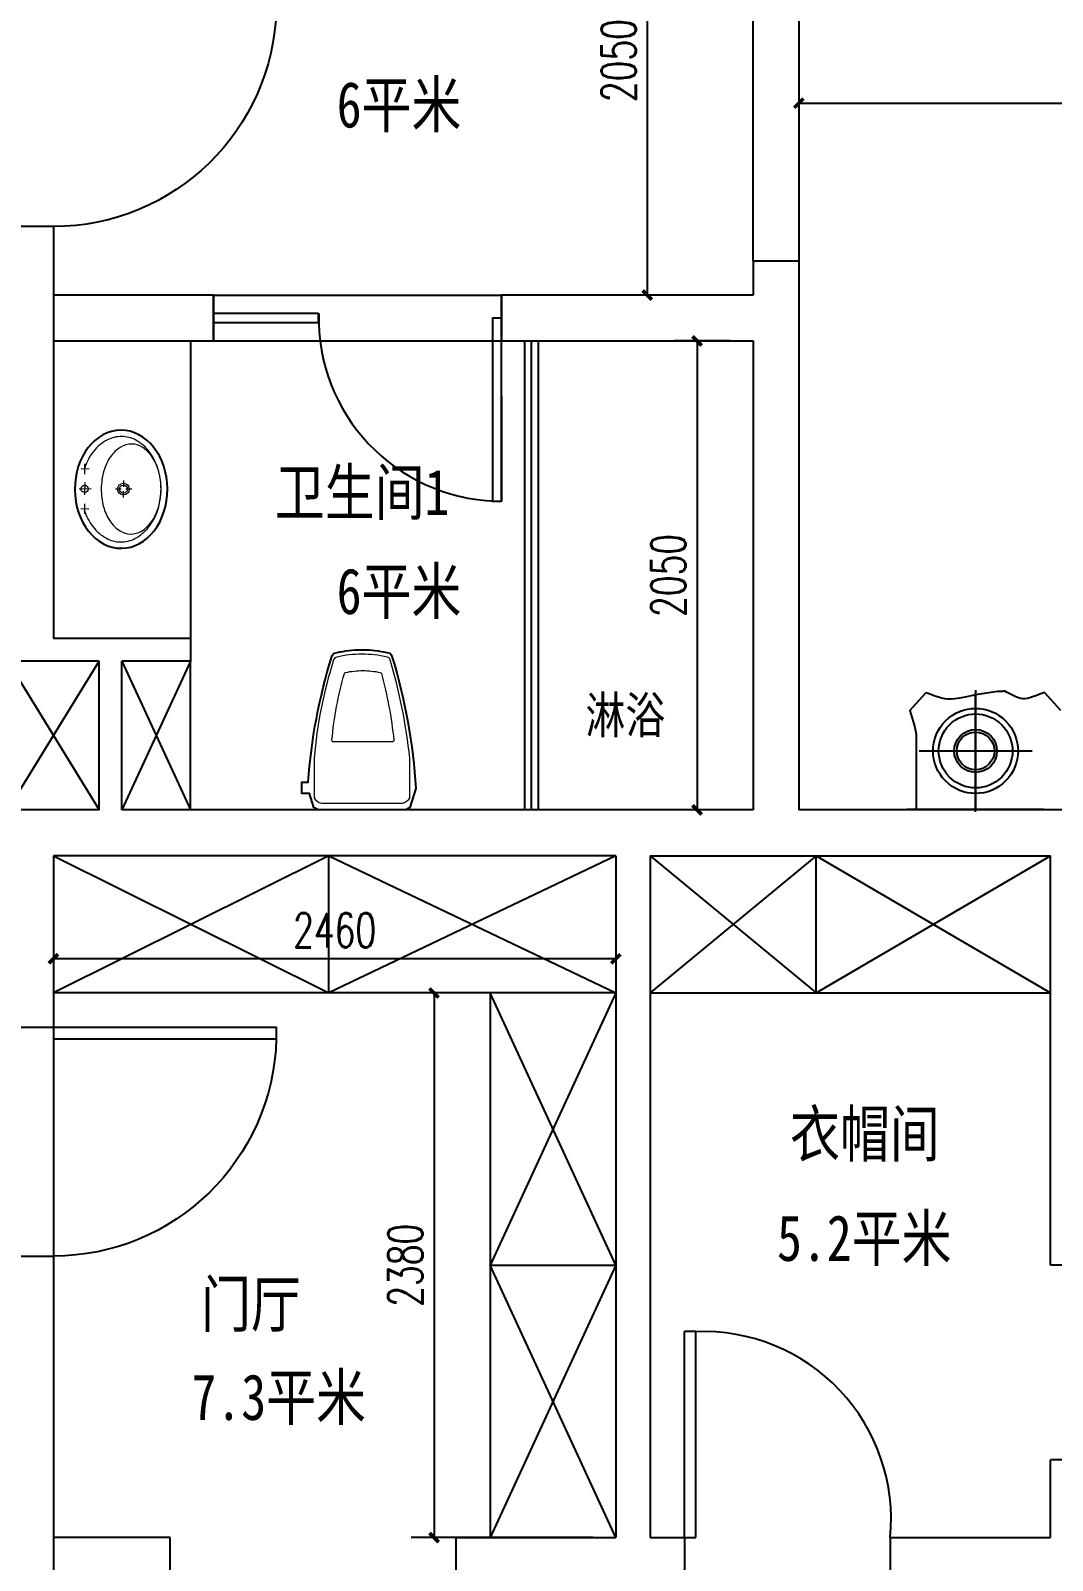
# Model space of a CAD drawing. Header units: millimetres. Extents: x 561810 to 956823, y -438984 to -391712.
# Drawn here: x 589790 to 594259, y -409833 to -403147 of the extents above; entities that cross this region are included whole.
import ezdxf

# ---------------------------------------------------------------- set-up
doc = ezdxf.new("R2010")
doc.units = ezdxf.units.MM
doc.header["$LTSCALE"] = 10
doc.header["$MEASUREMENT"] = 0
doc.layers.get('0').update_dxf_attribs({"linetype": 'CONTINUOUS'})
doc.layers.get('DEFPOINTS').update_dxf_attribs({"color": 1, "linetype": 'CONTINUOUS'})
for name, color, linetype in [('PUB_DIM', 3, 'CONTINUOUS'), ('WALL', 7, 'CONTINUOUS'), ('WINDOW', 4, 'CONTINUOUS'), ('填充', 8, 'CONTINUOUS'), ('墙', 7, 'CONTINUOUS')]:
    doc.layers.add(name, color=color, linetype=linetype)
doc.layers.add('家居内线', color=251, linetype='CONTINUOUS', lineweight=13)
doc.layers.add('细线', color=250, linetype='CONTINUOUS', lineweight=5)
doc.styles.add('12', font='', dxfattribs={"width": 0.8})
doc.styles.add('_TCH_DIM_T3', font='SIMPLEX', dxfattribs={"width": 0.705882, "bigfont": 'GBCBIG'})
doc.styles.get('12').set_extended_font_data('SimSun')
doc.dimstyles.new('_TCH_ARCH&&100', dxfattribs={"dimtxt": 297.5, "dimasz": 100, "dimexe": 250, "dimexo": 300, "dimgap": 126.25, "dimtad": 1, "dimdec": 0, "dimzin": 0, "dimdsep": 46, "dimtxsty": '_TCH_DIM_T3', "dimblk": 'ARCHTICK', "dimcen": 0.09, "dimclrt": 7, "dimazin": 0, "dimtfac": 1, "dimtdec": 0, "dimtix": 1, "dimtmove": 0, "dimatfit": 3, "dimldrblk": 'ARCHTICK', "dimfxl": 0, "dimtolj": 1, "dimtzin": 0, "dimarcsym": 0})

# ---------------------------------------------------------------- blocks, each defined once
blk = doc.blocks.new('$DORLIB2D$00000001')
for p, q in [((0.45, 0.975), (0.5, 0.975)), ((0.45, 0), (0.45, 0.975)), ((0.5, 0), (0.5, 0.975)), ((0.5, 0), (0.45, 0))]:
    blk.add_line(p, q)
blk.add_arc((0.475, 0), 0.975, 91.46928, 180)
blk = doc.blocks.new('_ARCHTICK')
at = {"color": 0, "linetype": 'ByBlock', "const_width": 0.4}
blk.add_lwpolyline([(-0.5, -0.5), (0.5, 0.5)], dxfattribs=at)
blk = doc.blocks.new('*D921')
at = {"layer": 'DEFPOINTS', "color": 0}
for p in [(593149.9, -403398.8), (598559.9, -403398.8), (598559.9, -403463.9)]:
    blk.add_point(p, dxfattribs=at)
at = {"layer": 'PUB_DIM', "color": 8, "lineweight": -2}
blk.add_line((593149.9, -403463.9), (598559.9, -403463.9), dxfattribs=at)
at = {"layer": 'PUB_DIM', "color": 0, "lineweight": -2}
for p, q in [((593149.9, -403498.8), (593149.9, -403563.9)), ((598559.9, -403498.8), (598559.9, -403563.9))]:
    blk.add_line(p, q, dxfattribs=at)
at = {"layer": 'PUB_DIM', "color": 8, "lineweight": -2, "xscale": 40, "yscale": 40, "zscale": 40, "rotation": 180}
blk.add_blockref('_ARCHTICK', (593149.9, -403463.9), dxfattribs=at)
at = {"layer": 'PUB_DIM', "color": 8, "lineweight": -2, "xscale": 40, "yscale": 40, "zscale": 40}
blk.add_blockref('_ARCHTICK', (598559.9, -403463.9), dxfattribs=at)
at = {"layer": 'PUB_DIM', "color": 142, "insert": (595854.9, -403338.9), "char_height": 150, "attachment_point": 5, "style": '_TCH_DIM_T3'}
blk.add_mtext('\\A1;5410', dxfattribs=at)
blk = doc.blocks.new('*D932')
at = {"layer": 'DEFPOINTS', "color": 0}
for p in [(589889.9, -407203.3), (589889.9, -407203.3), (592349.9, -407203.3)]:
    blk.add_point(p, dxfattribs=at)
at = {"layer": 'PUB_DIM', "color": 0, "lineweight": -2}
blk.add_line((592349.9, -407103.3), (592349.9, -407103.3), dxfattribs=at)
at = {"layer": 'PUB_DIM', "color": 8, "lineweight": -2}
blk.add_line((592349.9, -407203.3), (589889.9, -407203.3), dxfattribs=at)
at = {"layer": 'PUB_DIM', "color": 8, "lineweight": -2, "xscale": 40, "yscale": 40, "zscale": 40, "rotation": 180}
blk.add_blockref('_ARCHTICK', (589889.9, -407203.3), dxfattribs=at)
at = {"layer": 'PUB_DIM', "color": 8, "lineweight": -2, "xscale": 40, "yscale": 40, "zscale": 40}
blk.add_blockref('_ARCHTICK', (592349.9, -407203.3), dxfattribs=at)
at = {"layer": 'PUB_DIM', "color": 142, "insert": (591119.9, -407078.3), "char_height": 150, "attachment_point": 5, "style": '_TCH_DIM_T3'}
blk.add_mtext('\\A1;2460', dxfattribs=at)
blk = doc.blocks.new('*D933')
at = {"layer": 'DEFPOINTS', "color": 0}
for p in [(591827.1, -407352.8), (591554.4, -409732.8), (592349.9, -409732.8)]:
    blk.add_point(p, dxfattribs=at)
at = {"layer": 'PUB_DIM', "color": 0, "lineweight": -2}
for p, q in [((591727.1, -407352.8), (591454.4, -407352.8)), ((592249.9, -409732.8), (591454.4, -409732.8))]:
    blk.add_line(p, q, dxfattribs=at)
at = {"layer": 'PUB_DIM', "color": 8, "lineweight": -2}
blk.add_line((591554.4, -407352.8), (591554.4, -409732.8), dxfattribs=at)
at = {"layer": 'PUB_DIM', "color": 8, "lineweight": -2, "xscale": 40, "yscale": 40, "zscale": 40}
for p, rotation in [((591554.4, -407352.8), 90), ((591554.4, -409732.8), 270)]:
    blk.add_blockref('_ARCHTICK', p, dxfattribs=dict(at, rotation=rotation))
at = {"layer": 'PUB_DIM', "color": 142, "insert": (591429.4, -408542.8), "char_height": 150, "attachment_point": 5, "rotation": 90, "style": '_TCH_DIM_T3'}
blk.add_mtext('\\A1;2380', dxfattribs=at)
blk = doc.blocks.new('*D934')
at = {"layer": 'DEFPOINTS', "color": 0}
for p in [(592949.9, -402252.8), (592487.4, -404302.8), (592949.9, -404302.8)]:
    blk.add_point(p, dxfattribs=at)
at = {"layer": 'PUB_DIM', "color": 0, "lineweight": -2}
for p, q in [((592849.9, -402252.8), (592387.4, -402252.8)), ((592849.9, -404302.8), (592387.4, -404302.8))]:
    blk.add_line(p, q, dxfattribs=at)
at = {"layer": 'PUB_DIM', "color": 8, "lineweight": -2}
blk.add_line((592487.4, -402252.8), (592487.4, -404302.8), dxfattribs=at)
at = {"layer": 'PUB_DIM', "color": 8, "lineweight": -2, "xscale": 40, "yscale": 40, "zscale": 40}
for p, rotation in [((592487.4, -402252.8), 90), ((592487.4, -404302.8), 270)]:
    blk.add_blockref('_ARCHTICK', p, dxfattribs=dict(at, rotation=rotation))
at = {"layer": 'PUB_DIM', "color": 142, "insert": (592362.4, -403277.8), "char_height": 150, "attachment_point": 5, "rotation": 90, "style": '_TCH_DIM_T3'}
blk.add_mtext('\\A1;2050', dxfattribs=at)
blk = doc.blocks.new('*D936')
at = {"layer": 'DEFPOINTS', "color": 0}
for p in [(592949.9, -404502.8), (592704.9, -406552.8), (592949.9, -406552.8)]:
    blk.add_point(p, dxfattribs=at)
at = {"layer": 'PUB_DIM', "color": 0, "lineweight": -2}
for p, q in [((592849.9, -404502.8), (592604.9, -404502.8)), ((592849.9, -406552.8), (592604.9, -406552.8))]:
    blk.add_line(p, q, dxfattribs=at)
at = {"layer": 'PUB_DIM', "color": 8, "lineweight": -2}
blk.add_line((592704.9, -404502.8), (592704.9, -406552.8), dxfattribs=at)
at = {"layer": 'PUB_DIM', "color": 8, "lineweight": -2, "xscale": 40, "yscale": 40, "zscale": 40}
for p, rotation in [((592704.9, -404502.8), 90), ((592704.9, -406552.8), 270)]:
    blk.add_blockref('_ARCHTICK', p, dxfattribs=dict(at, rotation=rotation))
at = {"layer": 'PUB_DIM', "color": 142, "insert": (592579.9, -405527.8), "char_height": 150, "attachment_point": 5, "rotation": 90, "style": '_TCH_DIM_T3'}
blk.add_mtext('\\A1;2050', dxfattribs=at)

msp = doc.modelspace()

# ---------------------------------------------------------------- linework, layer by layer
msp.add_line((592649.9, -409732.8), (592699.9, -409732.8))
at = {"layer": 'WALL'}
for p, q in [((589889.9, -404002.8), (589689.9, -404002.8)), ((589889.9, -404002.8), (589889.9, -405802.8)), ((592949.9, -404152.8), (592949.9, -404302.8)), ((592949.9, -404152.8), (593149.9, -404152.8)), ((593149.9, -404152.8), (593149.9, -406552.8)), ((590589.9, -404302.8), (589889.9, -404302.8)), ((590589.9, -404502.8), (590589.9, -404302.8)), ((590589.9, -404302.8), (590589.9, -404502.8)), ((592949.9, -404302.8), (591850.1, -404302.8)), ((591850.1, -404302.8), (591850.1, -404502.8)), ((591850.1, -404502.8), (591850.1, -404302.8)), ((589889.9, -404502.8), (590589.9, -404502.8)), ((591850.1, -404502.8), (592949.9, -404502.8)), ((592949.9, -404502.8), (592949.9, -406552.8)), ((590489.7, -405802.8), (589889.9, -405802.8)), ((590489.7, -405802.8), (590489.7, -405902.8)), ((590089.7, -405902.8), (589689.9, -405902.8)), ((590089.7, -406552.8), (590089.7, -405902.8)), ((590189.7, -406552.8), (590189.7, -405902.8)), ((590489.7, -405902.8), (590189.7, -405902.8)), ((590089.7, -406552.8), (589689.9, -406552.8)), ((592949.9, -406552.8), (590189.7, -406552.8)), ((598559.9, -406552.8), (593149.9, -406552.8)), ((589889.9, -406752.8), (589889.9, -407502.8)), ((592349.9, -406752.8), (589889.9, -406752.8)), ((592349.9, -406752.8), (592349.9, -409732.8)), ((592499.9, -406752.8), (594250.4, -406752.8)), ((592499.9, -406752.8), (592499.9, -409732.8)), ((594250.4, -408542.8), (594250.4, -406752.8)), ((589689.9, -407502.8), (589889.9, -407502.8)), ((589689.9, -408502.8), (589889.9, -408502.8)), ((589889.9, -408502.8), (589889.9, -410901.8)), ((594400.4, -408542.8), (594250.4, -408542.8)), ((594400.4, -409392.8), (594250.4, -409392.8)), ((594250.4, -409732.8), (594250.4, -409392.8)), ((590399.9, -409732.8), (589889.9, -409732.8)), ((590399.9, -409932.8), (590399.9, -409732.8)), ((591649.9, -409732.8), (591649.9, -409932.8)), ((591649.9, -409732.8), (592349.9, -409732.8)), ((592499.9, -409732.8), (592649.9, -409732.8)), ((592649.9, -409732.8), (592649.9, -409932.8)), ((593549.9, -409732.8), (593549.9, -409932.8)), ((593549.9, -409732.8), (594250.4, -409732.8))]:
    msp.add_line(p, q, dxfattribs=at)
at = {"layer": 'WINDOW'}
for p, q in [((591979.9, -404502.8), (591979.9, -406552.8)), ((592699.9, -408832.8), (592649.9, -408832.8)), ((592649.9, -409732.8), (592649.9, -408832.8)), ((592699.9, -409732.8), (592699.9, -408832.8))]:
    msp.add_line(p, q, dxfattribs=at)
msp.add_lwpolyline([(591049.9, -404382.8), (590589.9, -404382.8), (590589.9, -404422.8), (591049.9, -404422.8)], close=True, dxfattribs=at)
msp.add_lwpolyline([(591850.1, -404744.3), (591850.1, -405202.8), (591850.1, -404402.8), (591810.1, -404402.8), (591810.1, -405202.8), (591850.1, -405202.8)], dxfattribs=at)
for centre, radius, start, end in [((591850.1, -404402.8), 800.4, 178.56823, 268.11622), ((592732.6, -409653.6), 821.1, 354.46549, 92.28174)]:
    msp.add_arc(centre, radius, start, end, dxfattribs=at)
at = {"layer": '填充', "color": 142, "ltscale": 0.01}
for p, q in [((590489.7, -404502.8), (590489.7, -405802.8)), ((590489.7, -406552.8), (590489.7, -405902.8)), ((593635.5, -406117.8), (593706.5, -406039.4)), ((593923.1, -406028.8), (593923.1, -406549)), ((593923.1, -406560.9), (593923.1, -406040.8)), ((594296.2, -406117.8), (594225.2, -406039.4)), ((593663.7, -406237.1), (593663.7, -406552.8)), ((593676.2, -406294.9), (594170, -406294.9)), ((593623.1, -406549), (594223.1, -406549)), ((592349.9, -407352.8), (589889.9, -407352.8)), ((591799.9, -407352.8), (591799.9, -409732.8)), ((592499.9, -407352.8), (594250.4, -407352.8))]:
    msp.add_line(p, q, dxfattribs=at)
msp.add_lwpolyline([(591449.2, -406542.7), (591430.7, -406552.8), (591239.1, -406552.8), (591047.6, -406552.8), (591029, -406542.7), (591009.9, -406481.2), (590976.2, -406481.2), (590976.2, -406431.7), (591003.9, -406431.7, -0.057211), (591107.6, -405882.6, -0.172572), (591117.6, -405868.3, -0.053902), (591220.6, -405852.6), (591239.1, -405852.6), (591257.7, -405852.6, -0.053902), (591360.6, -405868.3, -0.172572), (591370.6, -405882.6, -0.059878), (591475, -406459.8)], format="xyb", close=True, dxfattribs=at)
at = {"layer": '填充', "color": 142, "ltscale": 0.01, "extrusion": (0, 0, -1)}
msp.add_ellipse((590185.9, -405151.1), major_axis=(-1.4, 258.2), ratio=0.784654, start_param=3.141593, end_param=9.424778, dxfattribs=at)
at = {"layer": '填充', "color": 142, "ltscale": 0.01}
msp.add_ellipse((593923.1, -406294.9), major_axis=(131.4, -131.4), ratio=1, start_param=1.57079632679484, end_param=7.853981633974424, dxfattribs=at)
for points, knots in [([(593706.5, -406039.4), (593766.8, -406061.2), (593806.9, -406083.7), (593976.2, -406033), (594045.9, -406033.3), (594045.9, -406033.3)], [0, 0, 0, 0, 178.169252, 382.130033, 382.13034, 382.13034, 382.13034, 382.13034]), ([(594225.2, -406039.4), (594164.9, -406061.2), (594124.8, -406083.7), (594055.5, -406033), (594045.9, -406033.3), (594045.9, -406033.3)], [0, 0, 0, 0, 178.169252, 382.130033, 382.13034, 382.13034, 382.13034, 382.13034]), ([(593635.5, -406117.8), (593645.3, -406157.3), (593663.8, -406199.6), (593663.8, -406242.7), (593663.7, -406245.5)], [0, 0, 0, 0, 119.139047, 127.45857, 127.45857, 127.45857, 127.45857])]:
    msp.add_open_spline(points, degree=3, knots=knots, dxfattribs=at)
at = {"layer": '墙', "color": 250}
for p, q in [((592949.9, -404152.8), (592949.9, -402952.8)), ((593149.9, -402952.8), (593149.9, -404152.8)), ((590589.9, -404302.8), (591850.1, -404302.8)), ((590589.9, -404502.8), (591850.1, -404502.8)), ((591949.9, -404502.8), (591949.9, -406552.8)), ((592009.9, -404502.8), (592009.9, -406552.8)), ((589689.9, -406552.8), (590089.7, -405902.8)), ((589689.9, -405902.8), (590089.7, -406552.8)), ((590489.7, -405902.8), (590189.7, -406552.8)), ((590189.7, -405902.8), (590489.7, -406552.8)), ((591094.9, -406752.8), (589889.9, -407352.8)), ((589889.9, -406752.8), (591094.9, -407352.8)), ((591094.9, -407352.8), (591094.9, -406752.8)), ((591094.9, -406752.8), (592349.9, -407352.8)), ((592349.9, -406752.8), (591094.9, -407352.8)), ((593225.2, -406752.8), (592499.9, -407352.8)), ((592499.9, -406752.8), (593225.2, -407352.8)), ((593225.2, -407352.8), (593225.2, -406752.8)), ((593225.2, -407352.8), (594250.4, -406752.8)), ((593225.2, -406752.8), (594250.4, -407352.8)), ((592349.9, -408542.8), (591799.9, -407352.8)), ((592349.9, -407352.8), (591799.9, -408542.8)), ((589889.9, -407502.8), (589889.9, -408502.8)), ((591799.9, -408542.8), (592349.9, -408542.8)), ((592349.9, -408542.8), (591799.9, -409732.8)), ((592349.9, -409732.8), (591799.9, -408542.8))]:
    msp.add_line(p, q, dxfattribs=at)
for major_axis, start_param, end_param in [((114.2, 114.2), 1.570796326794896, 7.853981633974483), ((66.2, -66.2), 1.570796326794565, 7.853981633974151), ((2.2, 82.4), 0.8122744555769813, 7.095459762756567)]:
    msp.add_ellipse((593923.1, -406294.9), major_axis=major_axis, ratio=1, start_param=start_param, end_param=end_param, dxfattribs=at)
at = {"layer": '家居内线', "color": 251}
for p, q in [((590026.9, -405084.9), (590027.3, -405040.6)), ((590045.8, -405062.7), (590010.8, -405062.4)), ((590054.4, -405150.2), (590001.9, -405149.8)), ((590026.6, -405121.7), (590026.1, -405175.4)), ((590186.3, -405150.6), (590161.1, -405150.3)), ((590196.4, -405113.1), (590196.2, -405140.9)), ((590196.4, -405187.8), (590196.2, -405160)), ((590233.4, -405151), (590205.9, -405150.7)), ((590044.3, -405237.6), (590009.3, -405237.3)), ((590025.8, -405215), (590025.4, -405259.3))]:
    msp.add_line(p, q, dxfattribs=at)
for centre, radius in [((590026.4, -405150), 15.9), ((590196.1, -405150.6), 25.6), ((590196.1, -405150.6), 17.7)]:
    msp.add_circle(centre, radius, dxfattribs=at)
for centre, radius, start, end in [((590211.2, -405100.7), 185.9, 117.32283, 141.37412), ((590186.7, -405053.3), 132.6, 89.49239, 117.32283), ((590262.5, -405094.3), 149.7, 121.43337, 145.89224), ((590230.7, -405042.3), 88.7, 89.49239, 121.43337), ((590186.7, -405053.3), 132.6, 61.66196, 89.49239), ((590230.7, -405042.3), 88.7, 57.55142, 89.49239), ((590161.4, -405100.2), 185.9, 37.61067, 61.66196), ((590198, -405093.8), 149.7, 33.09255, 57.55142), ((590250, -405131.7), 235.6, 141.37412, 161.48832), ((590313.3, -405128.8), 211.1, 145.89224, 164.10525), ((590122.1, -405130.5), 235.6, 17.49647, 37.61067), ((590146.5, -405127.3), 211.1, 14.87953, 33.09255), ((590394.1, -405151.8), 295, 164.10525, 179.49239), ((590060.4, -405150), 300.3, 359.49239, 17.49647), ((590065.4, -405148.9), 295, 359.49239, 14.87953), ((590394.1, -405151.8), 295, 179.49239, 194.87953), ((590060.4, -405150), 300.3, 341.48832, 359.49239), ((590065.4, -405148.9), 295, 344.10525, 359.49239), ((590249.6, -405171.7), 235.6, 197.49647, 217.61067), ((590312.9, -405173.3), 211.1, 194.87953, 213.09255), ((590121.7, -405170.5), 235.6, 321.37412, 341.48832), ((590146.1, -405171.8), 211.1, 325.89224, 344.10525), ((590261.5, -405206.9), 149.7, 213.09255, 237.55142), ((590197, -405206.3), 149.7, 301.43337, 325.89224), ((590210.3, -405202), 185.9, 217.61067, 241.66196), ((590185, -405248.9), 132.6, 241.66196, 269.49239), ((590228.8, -405258.3), 88.7, 237.55142, 269.49239), ((590185, -405248.9), 132.6, 269.49239, 297.32283), ((590228.8, -405258.3), 88.7, 269.49239, 301.43337), ((590160.5, -405201.5), 185.9, 297.32283, 321.37412)]:
    msp.add_arc(centre, radius, start, end, dxfattribs=at)
at = {"layer": '细线'}
msp.add_lwpolyline([(591030.2, -406499.5, 0.209294), (591062, -406523.6), (591416.3, -406523.6, 0.209294), (591448.1, -406499.5), (591448.1, -406326.2, 0.04506), (591362.9, -405896.6, 0.266533), (591349.5, -405884.5, 0.055623), (591239.1, -405872.3, 0.055623), (591128.8, -405884.5, 0.264903), (591115.4, -405896.5, 0.056066), (591030.2, -406326.3), (591030.2, -406499.5)], format="xyb", dxfattribs=at)
msp.add_lwpolyline([(591167.6, -405952.1, -0.055659), (591243.5, -405943.8, -0.055659), (591319.4, -405952.1, -0.262781), (591324.1, -405956.3, -0.038851), (591378.9, -406248, -0.448495), (591372.6, -406255), (591114.3, -406255, -0.443207), (591108, -406248.1, -0.048402), (591162.8, -405956.3, -0.262781)], format="xyb", close=True, dxfattribs=at)

# ---------------------------------------------------------------- block references
at = {"layer": 'WINDOW', "xscale": 1000, "yscale": -1000, "zscale": 1000, "rotation": 90}
for p in [(589889.9, -403502.8), (589889.9, -403502.8), (589889.9, -408002.8)]:
    msp.add_blockref('$DORLIB2D$00000001', p, dxfattribs=at)

# ---------------------------------------------------------------- texts
at = {"layer": '填充', "color": 142, "ltscale": 0.01, "style": '12', "width": 0.8}
for s, height, p in [('6平米', 200, (591128.7, -403570.1)), ('卫生间1', 200, (590858.4, -405264.3)), ('6平米', 200, (591128.7, -405696.6)), ('淋浴', 160, (592216.7, -406217.8)), ('衣帽间', 200, (593111.9, -408068.3)), ('5.2平米', 200, (593054.7, -408523.8)), ('门厅', 200, (590535.4, -408812.1)), ('7.3平米', 200, (590493.7, -409218.8))]:
    msp.add_text(s, height=height, dxfattribs=at).set_placement(p)

# ---------------------------------------------------------------- dimensions: what is measured, and where the dimension line sits
at = {"layer": 'PUB_DIM', "color": 8}
for base, p1, p2, picture, middle in [((592487.4, -404302.8), (592949.9, -402252.8), (592949.9, -404302.8), '*D934', (592362.4, -403277.8)), ((592704.9, -406552.8), (592949.9, -404502.8), (592949.9, -406552.8), '*D936', (592579.9, -405527.8)), ((591554.4, -409732.8), (591827.1, -407352.8), (592349.9, -409732.8), '*D933', (591429.4, -408542.8))]:
    dim = msp.add_linear_dim(base=base, p1=p1, p2=p2, angle=90, dimstyle='_TCH_ARCH&&100', override={"dimtxt": 150, "dimasz": 40, "dimexe": 100, "dimexo": 100, "dimgap": 50, "dimclrd": 8, "dimclrt": 142}, dxfattribs=at)
    dim.commit()
    dim.dimension.update_dxf_attribs({"geometry": picture, "text_midpoint": middle})
for base, p1, p2, picture, middle in [((598559.9, -403463.9), (593149.9, -403398.8), (598559.9, -403398.8), '*D921', (595854.9, -403338.9)), ((589889.9, -407203.3), (592349.9, -407203.3), (589889.9, -407203.3), '*D932', (591119.9, -407078.3))]:
    dim = msp.add_linear_dim(base=base, p1=p1, p2=p2, dimstyle='_TCH_ARCH&&100', override={"dimtxt": 150, "dimasz": 40, "dimexe": 100, "dimexo": 100, "dimgap": 50, "dimclrd": 8, "dimclrt": 142}, dxfattribs=at)
    dim.commit()
    dim.dimension.update_dxf_attribs({"geometry": picture, "text_midpoint": middle})

doc.saveas('drawing.dxf')
